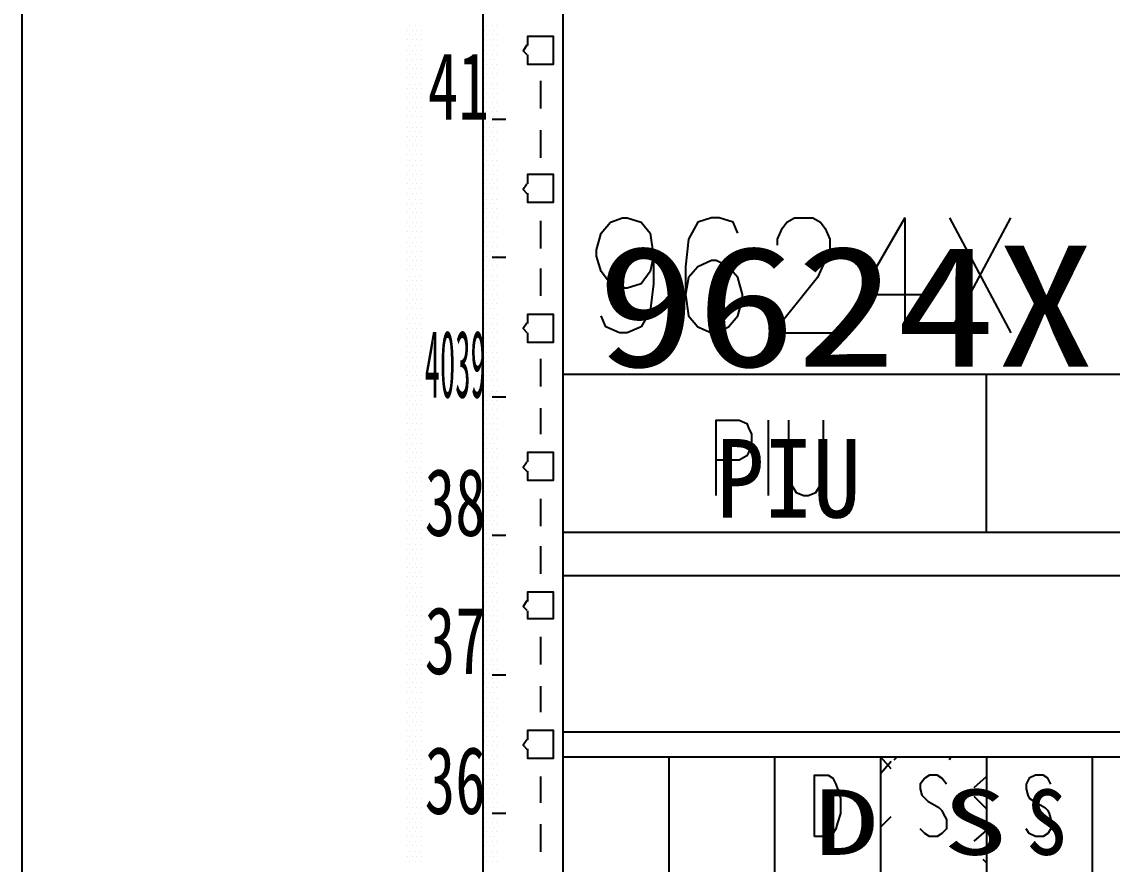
# Model space of a CAD drawing. Header units: metres. Extents: x 17 to 1264, y 17 to 859.
# Drawn here: x 87.8 to 190.1, y 594.7 to 673.7 of the extents above; entities that cross this region are included whole.
import ezdxf

# ---------------------------------------------------------------- set-up
doc = ezdxf.new("R2010")
doc.units = ezdxf.units.M
for name, color, linetype in [('LINES', 7, 'Continuous'), ('POLYLINES', 4, 'Continuous'), ('RECTS', 7, 'Continuous'), ('TEXTS', 3, 'Continuous')]:
    doc.layers.add(name, color=color, linetype=linetype)

msp = doc.modelspace()

# ---------------------------------------------------------------- linework, layer by layer
at = {"layer": 'LINES'}
for p, q in [((87.76, 830.45), (87.76, 45.22)), ((124.12, 673.34), (124.12, 673.34)), ((124.7, 673.34), (124.7, 673.34)), ((125.13, 673.34), (125.13, 673.34)), ((131.32, 673.34), (131.32, 673.34)), ((131.9, 673.34), (131.9, 673.34)), ((132.33, 673.34), (132.33, 673.34)), ((123.98, 672.91), (123.98, 672.91)), ((124.12, 672.48), (124.12, 672.48)), ((124.41, 672.91), (124.41, 672.91)), ((124.7, 672.48), (124.7, 672.48)), ((124.84, 672.91), (124.84, 672.91)), ((125.13, 672.48), (125.13, 672.48)), ((125.27, 672.91), (125.27, 672.91)), ((131.18, 672.91), (131.18, 672.91)), ((131.32, 672.48), (131.32, 672.48)), ((131.61, 672.91), (131.61, 672.91)), ((131.9, 672.48), (131.9, 672.48)), ((132.04, 672.91), (132.04, 672.91)), ((132.33, 672.48), (132.33, 672.48)), ((123.98, 672.05), (123.98, 672.05)), ((124.12, 671.47), (124.12, 671.47)), ((124.41, 672.05), (124.41, 672.05)), ((124.7, 671.47), (124.7, 671.47)), ((124.84, 672.05), (124.84, 672.05)), ((125.13, 671.47), (125.13, 671.47)), ((125.27, 672.05), (125.27, 672.05)), ((131.18, 672.05), (131.18, 672.05)), ((131.32, 671.47), (131.32, 671.47)), ((131.61, 672.05), (131.61, 672.05)), ((131.9, 671.47), (131.9, 671.47)), ((132.04, 672.05), (132.04, 672.05)), ((132.33, 671.47), (132.33, 671.47)), ((123.98, 671.04), (123.98, 671.04)), ((123.98, 670.18), (123.98, 670.18)), ((124.12, 670.61), (124.12, 670.61)), ((124.41, 671.04), (124.41, 671.04)), ((124.41, 670.18), (124.41, 670.18)), ((124.7, 670.61), (124.7, 670.61)), ((124.84, 671.04), (124.84, 671.04)), ((124.84, 670.18), (124.84, 670.18)), ((125.13, 670.61), (125.13, 670.61)), ((125.27, 671.04), (125.27, 671.04)), ((125.27, 670.18), (125.27, 670.18)), ((131.18, 671.04), (131.18, 671.04)), ((131.18, 670.18), (131.18, 670.18)), ((131.32, 670.61), (131.32, 670.61)), ((131.61, 671.04), (131.61, 671.04)), ((131.61, 670.18), (131.61, 670.18)), ((131.9, 670.61), (131.9, 670.61)), ((132.04, 671.04), (132.04, 671.04)), ((132.04, 670.18), (132.04, 670.18)), ((132.33, 670.61), (132.33, 670.61)), ((123.98, 669.31), (123.98, 669.31)), ((124.12, 669.74), (124.12, 669.74)), ((124.41, 669.31), (124.41, 669.31)), ((124.7, 669.74), (124.7, 669.74)), ((124.84, 669.31), (124.84, 669.31)), ((125.13, 669.74), (125.13, 669.74)), ((125.27, 669.31), (125.27, 669.31)), ((131.18, 669.31), (131.18, 669.31)), ((131.32, 669.74), (131.32, 669.74)), ((131.61, 669.31), (131.61, 669.31)), ((131.9, 669.74), (131.9, 669.74)), ((132.04, 669.31), (132.04, 669.31)), ((132.33, 669.74), (132.33, 669.74)), ((123.98, 668.45), (123.98, 668.45)), ((124.12, 668.88), (124.12, 668.88)), ((124.41, 668.45), (124.41, 668.45)), ((124.7, 668.88), (124.7, 668.88)), ((124.84, 668.45), (124.84, 668.45)), ((125.13, 668.88), (125.13, 668.88)), ((125.27, 668.45), (125.27, 668.45)), ((131.18, 668.45), (131.18, 668.45)), ((131.32, 668.88), (131.32, 668.88)), ((131.61, 668.45), (131.61, 668.45)), ((131.9, 668.88), (131.9, 668.88)), ((132.04, 668.45), (132.04, 668.45)), ((132.33, 668.88), (132.33, 668.88)), ((136.43, 668.16), (136.43, 665.57)), ((123.98, 667.44), (123.98, 667.44)), ((124.12, 667.87), (124.12, 667.87)), ((124.41, 667.44), (124.41, 667.44)), ((124.7, 667.87), (124.7, 667.87)), ((124.84, 667.44), (124.84, 667.44)), ((125.13, 667.87), (125.13, 667.87)), ((125.27, 667.44), (125.27, 667.44)), ((131.18, 667.44), (131.18, 667.44)), ((131.32, 667.87), (131.32, 667.87)), ((131.61, 667.44), (131.61, 667.44)), ((131.9, 667.87), (131.9, 667.87)), ((132.04, 667.44), (132.04, 667.44)), ((132.33, 667.87), (132.33, 667.87)), ((123.98, 666.58), (123.98, 666.58)), ((124.12, 667.01), (124.12, 667.01)), ((124.12, 666.14), (124.12, 666.14)), ((124.41, 666.58), (124.41, 666.58)), ((124.7, 667.01), (124.7, 667.01)), ((124.7, 666.14), (124.7, 666.14)), ((124.84, 666.58), (124.84, 666.58)), ((125.13, 667.01), (125.13, 667.01)), ((125.13, 666.14), (125.13, 666.14)), ((125.27, 666.58), (125.27, 666.58)), ((131.18, 666.58), (131.18, 666.58)), ((131.32, 667.01), (131.32, 667.01)), ((131.32, 666.14), (131.32, 666.14)), ((131.61, 666.58), (131.61, 666.58)), ((131.9, 667.01), (131.9, 667.01)), ((131.9, 666.14), (131.9, 666.14)), ((132.04, 666.58), (132.04, 666.58)), ((132.33, 667.01), (132.33, 667.01)), ((132.33, 666.14), (132.33, 666.14)), ((123.98, 665.71), (123.98, 665.71)), ((124.12, 665.28), (124.12, 665.28)), ((124.41, 665.71), (124.41, 665.71)), ((124.7, 665.28), (124.7, 665.28)), ((124.84, 665.71), (124.84, 665.71)), ((125.13, 665.28), (125.13, 665.28)), ((125.27, 665.71), (125.27, 665.71)), ((131.18, 665.71), (131.18, 665.71)), ((131.32, 665.28), (131.32, 665.28)), ((131.61, 665.71), (131.61, 665.71)), ((131.9, 665.28), (131.9, 665.28)), ((132.04, 665.71), (132.04, 665.71)), ((132.33, 665.28), (132.33, 665.28)), ((123.98, 664.85), (123.98, 664.85)), ((124.12, 664.27), (124.12, 664.27)), ((124.41, 664.85), (124.41, 664.85)), ((124.7, 664.27), (124.7, 664.27)), ((124.84, 664.85), (124.84, 664.85)), ((125.13, 664.27), (125.13, 664.27)), ((125.27, 664.85), (125.27, 664.85)), ((131.18, 664.85), (131.18, 664.85)), ((131.32, 664.27), (131.32, 664.27)), ((131.61, 664.85), (131.61, 664.85)), ((133.19, 664.56), (131.9, 664.56)), ((131.9, 664.27), (131.9, 664.27)), ((132.04, 664.85), (132.04, 664.85)), ((132.33, 664.27), (132.33, 664.27)), ((123.98, 663.84), (123.98, 663.84)), ((124.12, 663.41), (124.12, 663.41)), ((124.41, 663.84), (124.41, 663.84)), ((124.7, 663.41), (124.7, 663.41)), ((124.84, 663.84), (124.84, 663.84)), ((125.13, 663.41), (125.13, 663.41)), ((125.27, 663.84), (125.27, 663.84)), ((131.18, 663.84), (131.18, 663.84)), ((131.32, 663.41), (131.32, 663.41)), ((131.61, 663.84), (131.61, 663.84)), ((131.9, 663.41), (131.9, 663.41)), ((132.04, 663.84), (132.04, 663.84)), ((132.33, 663.41), (132.33, 663.41)), ((136.43, 663.55), (136.43, 660.96)), ((123.98, 662.98), (123.98, 662.98)), ((123.98, 662.11), (123.98, 662.11)), ((124.12, 662.54), (124.12, 662.54)), ((124.41, 662.98), (124.41, 662.98)), ((124.41, 662.11), (124.41, 662.11)), ((124.7, 662.54), (124.7, 662.54)), ((124.84, 662.98), (124.84, 662.98)), ((124.84, 662.11), (124.84, 662.11)), ((125.13, 662.54), (125.13, 662.54)), ((125.27, 662.98), (125.27, 662.98)), ((125.27, 662.11), (125.27, 662.11)), ((131.18, 662.98), (131.18, 662.98)), ((131.18, 662.11), (131.18, 662.11)), ((131.32, 662.54), (131.32, 662.54)), ((131.61, 662.98), (131.61, 662.98)), ((131.61, 662.11), (131.61, 662.11)), ((131.9, 662.54), (131.9, 662.54)), ((132.04, 662.98), (132.04, 662.98)), ((132.04, 662.11), (132.04, 662.11)), ((132.33, 662.54), (132.33, 662.54)), ((123.98, 661.25), (123.98, 661.25)), ((124.12, 661.68), (124.12, 661.68)), ((124.41, 661.25), (124.41, 661.25)), ((124.7, 661.68), (124.7, 661.68)), ((124.84, 661.25), (124.84, 661.25)), ((125.13, 661.68), (125.13, 661.68)), ((125.27, 661.25), (125.27, 661.25)), ((131.18, 661.25), (131.18, 661.25)), ((131.32, 661.68), (131.32, 661.68)), ((131.61, 661.25), (131.61, 661.25)), ((131.9, 661.68), (131.9, 661.68)), ((132.04, 661.25), (132.04, 661.25)), ((132.33, 661.68), (132.33, 661.68)), ((123.98, 660.24), (123.98, 660.24)), ((124.12, 660.67), (124.12, 660.67)), ((124.41, 660.24), (124.41, 660.24)), ((124.7, 660.67), (124.7, 660.67)), ((124.84, 660.24), (124.84, 660.24)), ((125.13, 660.67), (125.13, 660.67)), ((125.27, 660.24), (125.27, 660.24)), ((131.18, 660.24), (131.18, 660.24)), ((131.32, 660.67), (131.32, 660.67)), ((131.61, 660.24), (131.61, 660.24)), ((131.9, 660.67), (131.9, 660.67)), ((132.04, 660.24), (132.04, 660.24)), ((132.33, 660.67), (132.33, 660.67)), ((123.98, 659.38), (123.98, 659.38)), ((124.12, 659.81), (124.12, 659.81)), ((124.12, 658.94), (124.12, 658.94)), ((124.41, 659.38), (124.41, 659.38)), ((124.7, 659.81), (124.7, 659.81)), ((124.7, 658.94), (124.7, 658.94)), ((124.84, 659.38), (124.84, 659.38)), ((125.13, 659.81), (125.13, 659.81)), ((125.13, 658.94), (125.13, 658.94)), ((125.27, 659.38), (125.27, 659.38)), ((131.18, 659.38), (131.18, 659.38)), ((131.32, 659.81), (131.32, 659.81)), ((131.32, 658.94), (131.32, 658.94)), ((131.61, 659.38), (131.61, 659.38)), ((131.9, 659.81), (131.9, 659.81)), ((131.9, 658.94), (131.9, 658.94)), ((132.04, 659.38), (132.04, 659.38)), ((132.33, 659.81), (132.33, 659.81)), ((132.33, 658.94), (132.33, 658.94)), ((123.98, 658.51), (123.98, 658.51)), ((124.12, 658.08), (124.12, 658.08)), ((124.41, 658.51), (124.41, 658.51)), ((124.7, 658.08), (124.7, 658.08)), ((124.84, 658.51), (124.84, 658.51)), ((125.13, 658.08), (125.13, 658.08)), ((125.27, 658.51), (125.27, 658.51)), ((131.18, 658.51), (131.18, 658.51)), ((131.32, 658.08), (131.32, 658.08)), ((131.61, 658.51), (131.61, 658.51)), ((131.9, 658.08), (131.9, 658.08)), ((132.04, 658.51), (132.04, 658.51)), ((132.33, 658.08), (132.33, 658.08)), ((123.98, 657.65), (123.98, 657.65)), ((124.12, 657.07), (124.12, 657.07)), ((124.41, 657.65), (124.41, 657.65)), ((124.7, 657.07), (124.7, 657.07)), ((124.84, 657.65), (124.84, 657.65)), ((125.13, 657.07), (125.13, 657.07)), ((125.27, 657.65), (125.27, 657.65)), ((131.18, 657.65), (131.18, 657.65)), ((131.32, 657.07), (131.32, 657.07)), ((131.61, 657.65), (131.61, 657.65)), ((131.9, 657.07), (131.9, 657.07)), ((132.04, 657.65), (132.04, 657.65)), ((132.33, 657.07), (132.33, 657.07)), ((123.98, 656.64), (123.98, 656.64)), ((124.12, 656.21), (124.12, 656.21)), ((124.41, 656.64), (124.41, 656.64)), ((124.7, 656.21), (124.7, 656.21)), ((124.84, 656.64), (124.84, 656.64)), ((125.13, 656.21), (125.13, 656.21)), ((125.27, 656.64), (125.27, 656.64)), ((131.18, 656.64), (131.18, 656.64)), ((131.32, 656.21), (131.32, 656.21)), ((131.61, 656.64), (131.61, 656.64)), ((131.9, 656.21), (131.9, 656.21)), ((132.04, 656.64), (132.04, 656.64)), ((132.33, 656.21), (132.33, 656.21)), ((123.98, 655.78), (123.98, 655.78)), ((123.98, 654.91), (123.98, 654.91)), ((124.12, 655.34), (124.12, 655.34)), ((124.41, 655.78), (124.41, 655.78)), ((124.41, 654.91), (124.41, 654.91)), ((124.7, 655.34), (124.7, 655.34)), ((124.84, 655.78), (124.84, 655.78)), ((124.84, 654.91), (124.84, 654.91)), ((125.13, 655.34), (125.13, 655.34)), ((125.27, 655.78), (125.27, 655.78)), ((125.27, 654.91), (125.27, 654.91)), ((131.18, 655.78), (131.18, 655.78)), ((131.18, 654.91), (131.18, 654.91)), ((131.32, 655.34), (131.32, 655.34)), ((131.61, 655.78), (131.61, 655.78)), ((131.61, 654.91), (131.61, 654.91)), ((131.9, 655.34), (131.9, 655.34)), ((132.04, 655.78), (132.04, 655.78)), ((132.04, 654.91), (132.04, 654.91)), ((132.33, 655.34), (132.33, 655.34)), ((136.43, 655.06), (136.43, 652.46)), ((170.63, 655.34), (170.63, 644.54)), ((174.81, 644.54), (180.57, 655.34)), ((174.81, 655.34), (180.57, 644.54)), ((123.98, 654.05), (123.98, 654.05)), ((124.12, 654.48), (124.12, 654.48)), ((124.41, 654.05), (124.41, 654.05)), ((124.7, 654.48), (124.7, 654.48)), ((124.84, 654.05), (124.84, 654.05)), ((125.13, 654.48), (125.13, 654.48)), ((125.27, 654.05), (125.27, 654.05)), ((131.18, 654.05), (131.18, 654.05)), ((131.32, 654.48), (131.32, 654.48)), ((131.61, 654.05), (131.61, 654.05)), ((131.9, 654.48), (131.9, 654.48)), ((132.04, 654.05), (132.04, 654.05)), ((132.33, 654.48), (132.33, 654.48)), ((123.98, 653.04), (123.98, 653.04)), ((124.12, 653.47), (124.12, 653.47)), ((124.41, 653.04), (124.41, 653.04)), ((124.7, 653.47), (124.7, 653.47)), ((124.84, 653.04), (124.84, 653.04)), ((125.13, 653.47), (125.13, 653.47)), ((125.27, 653.04), (125.27, 653.04)), ((131.18, 653.04), (131.18, 653.04)), ((131.32, 653.47), (131.32, 653.47)), ((131.61, 653.04), (131.61, 653.04)), ((131.9, 653.47), (131.9, 653.47)), ((132.04, 653.04), (132.04, 653.04)), ((132.33, 653.47), (132.33, 653.47)), ((123.98, 652.18), (123.98, 652.18)), ((124.12, 652.61), (124.12, 652.61)), ((124.41, 652.18), (124.41, 652.18)), ((124.7, 652.61), (124.7, 652.61)), ((124.84, 652.18), (124.84, 652.18)), ((125.13, 652.61), (125.13, 652.61)), ((125.27, 652.18), (125.27, 652.18)), ((131.18, 652.18), (131.18, 652.18)), ((131.32, 652.61), (131.32, 652.61)), ((131.61, 652.18), (131.61, 652.18)), ((131.9, 652.61), (131.9, 652.61)), ((132.04, 652.18), (132.04, 652.18)), ((132.33, 652.61), (132.33, 652.61)), ((123.98, 651.31), (123.98, 651.31)), ((124.12, 651.74), (124.12, 651.74)), ((124.12, 650.88), (124.12, 650.88)), ((124.41, 651.31), (124.41, 651.31)), ((124.7, 651.74), (124.7, 651.74)), ((124.7, 650.88), (124.7, 650.88)), ((124.84, 651.31), (124.84, 651.31)), ((125.13, 651.74), (125.13, 651.74)), ((125.13, 650.88), (125.13, 650.88)), ((125.27, 651.31), (125.27, 651.31)), ((131.18, 651.31), (131.18, 651.31)), ((131.32, 651.74), (131.32, 651.74)), ((131.32, 650.88), (131.32, 650.88)), ((131.61, 651.31), (131.61, 651.31)), ((131.9, 651.74), (131.9, 651.74)), ((133.19, 651.6), (131.9, 651.6)), ((131.9, 650.88), (131.9, 650.88)), ((132.04, 651.31), (132.04, 651.31)), ((132.33, 651.74), (132.33, 651.74)), ((132.33, 650.88), (132.33, 650.88)), ((123.98, 650.45), (123.98, 650.45)), ((124.12, 649.87), (124.12, 649.87)), ((124.41, 650.45), (124.41, 650.45)), ((124.7, 649.87), (124.7, 649.87)), ((124.84, 650.45), (124.84, 650.45)), ((125.13, 649.87), (125.13, 649.87)), ((125.27, 650.45), (125.27, 650.45)), ((131.18, 650.45), (131.18, 650.45)), ((131.32, 649.87), (131.32, 649.87)), ((131.61, 650.45), (131.61, 650.45)), ((131.9, 649.87), (131.9, 649.87)), ((132.04, 650.45), (132.04, 650.45)), ((132.33, 649.87), (132.33, 649.87)), ((136.43, 650.59), (136.43, 648)), ((123.98, 649.44), (123.98, 649.44)), ((124.12, 649.01), (124.12, 649.01)), ((124.41, 649.44), (124.41, 649.44)), ((124.7, 649.01), (124.7, 649.01)), ((124.84, 649.44), (124.84, 649.44)), ((125.13, 649.01), (125.13, 649.01)), ((125.27, 649.44), (125.27, 649.44)), ((131.18, 649.44), (131.18, 649.44)), ((131.32, 649.01), (131.32, 649.01)), ((131.61, 649.44), (131.61, 649.44)), ((131.9, 649.01), (131.9, 649.01)), ((132.04, 649.44), (132.04, 649.44)), ((132.33, 649.01), (132.33, 649.01)), ((123.98, 648.58), (123.98, 648.58)), ((123.98, 647.71), (123.98, 647.71)), ((124.12, 648.14), (124.12, 648.14)), ((124.41, 648.58), (124.41, 648.58)), ((124.41, 647.71), (124.41, 647.71)), ((124.7, 648.14), (124.7, 648.14)), ((124.84, 648.58), (124.84, 648.58)), ((124.84, 647.71), (124.84, 647.71)), ((125.13, 648.14), (125.13, 648.14)), ((125.27, 648.58), (125.27, 648.58)), ((125.27, 647.71), (125.27, 647.71)), ((131.18, 648.58), (131.18, 648.58)), ((131.18, 647.71), (131.18, 647.71)), ((131.32, 648.14), (131.32, 648.14)), ((131.61, 648.58), (131.61, 648.58)), ((131.61, 647.71), (131.61, 647.71)), ((131.9, 648.14), (131.9, 648.14)), ((132.04, 648.58), (132.04, 648.58)), ((132.04, 647.71), (132.04, 647.71)), ((132.33, 648.14), (132.33, 648.14)), ((123.98, 646.85), (123.98, 646.85)), ((124.12, 647.28), (124.12, 647.28)), ((124.41, 646.85), (124.41, 646.85)), ((124.7, 647.28), (124.7, 647.28)), ((124.84, 646.85), (124.84, 646.85)), ((125.13, 647.28), (125.13, 647.28)), ((125.27, 646.85), (125.27, 646.85)), ((131.18, 646.85), (131.18, 646.85)), ((131.32, 647.28), (131.32, 647.28)), ((131.61, 646.85), (131.61, 646.85)), ((131.9, 647.28), (131.9, 647.28)), ((132.04, 646.85), (132.04, 646.85)), ((132.33, 647.28), (132.33, 647.28)), ((123.98, 645.84), (123.98, 645.84)), ((124.12, 646.27), (124.12, 646.27)), ((124.41, 645.84), (124.41, 645.84)), ((124.7, 646.27), (124.7, 646.27)), ((124.84, 645.84), (124.84, 645.84)), ((125.13, 646.27), (125.13, 646.27)), ((125.27, 645.84), (125.27, 645.84)), ((131.18, 645.84), (131.18, 645.84)), ((131.32, 646.27), (131.32, 646.27)), ((131.61, 645.84), (131.61, 645.84)), ((131.9, 646.27), (131.9, 646.27)), ((132.04, 645.84), (132.04, 645.84)), ((132.33, 646.27), (132.33, 646.27)), ((123.98, 644.98), (123.98, 644.98)), ((124.12, 645.41), (124.12, 645.41)), ((124.41, 644.98), (124.41, 644.98)), ((124.7, 645.41), (124.7, 645.41)), ((124.84, 644.98), (124.84, 644.98)), ((125.13, 645.41), (125.13, 645.41)), ((125.27, 644.98), (125.27, 644.98)), ((131.18, 644.98), (131.18, 644.98)), ((131.32, 645.41), (131.32, 645.41)), ((131.61, 644.98), (131.61, 644.98)), ((131.9, 645.41), (131.9, 645.41)), ((132.04, 644.98), (132.04, 644.98)), ((132.33, 645.41), (132.33, 645.41)), ((123.98, 644.11), (123.98, 644.11)), ((124.12, 644.54), (124.12, 644.54)), ((124.12, 643.68), (124.12, 643.68)), ((124.41, 644.11), (124.41, 644.11)), ((124.7, 644.54), (124.7, 644.54)), ((124.7, 643.68), (124.7, 643.68)), ((124.84, 644.11), (124.84, 644.11)), ((125.13, 644.54), (125.13, 644.54)), ((125.13, 643.68), (125.13, 643.68)), ((125.27, 644.11), (125.27, 644.11)), ((131.18, 644.11), (131.18, 644.11)), ((131.32, 644.54), (131.32, 644.54)), ((131.32, 643.68), (131.32, 643.68)), ((131.61, 644.11), (131.61, 644.11)), ((131.9, 644.54), (131.9, 644.54)), ((131.9, 643.68), (131.9, 643.68)), ((132.04, 644.11), (132.04, 644.11)), ((132.33, 644.54), (132.33, 644.54)), ((132.33, 643.68), (132.33, 643.68)), ((123.98, 643.25), (123.98, 643.25)), ((124.12, 642.67), (124.12, 642.67)), ((124.41, 643.25), (124.41, 643.25)), ((124.7, 642.67), (124.7, 642.67)), ((124.84, 643.25), (124.84, 643.25)), ((125.13, 642.67), (125.13, 642.67)), ((125.27, 643.25), (125.27, 643.25)), ((131.18, 643.25), (131.18, 643.25)), ((131.32, 642.67), (131.32, 642.67)), ((131.61, 643.25), (131.61, 643.25)), ((131.9, 642.67), (131.9, 642.67)), ((132.04, 643.25), (132.04, 643.25)), ((132.33, 642.67), (132.33, 642.67)), ((123.98, 642.24), (123.98, 642.24)), ((124.12, 641.81), (124.12, 641.81)), ((124.41, 642.24), (124.41, 642.24)), ((124.7, 641.81), (124.7, 641.81)), ((124.84, 642.24), (124.84, 642.24)), ((125.13, 641.81), (125.13, 641.81)), ((125.27, 642.24), (125.27, 642.24)), ((131.18, 642.24), (131.18, 642.24)), ((131.32, 641.81), (131.32, 641.81)), ((131.61, 642.24), (131.61, 642.24)), ((131.9, 641.81), (131.9, 641.81)), ((132.04, 642.24), (132.04, 642.24)), ((132.33, 641.81), (132.33, 641.81)), ((136.43, 642.1), (136.43, 639.5)), ((123.98, 641.38), (123.98, 641.38)), ((123.98, 640.51), (123.98, 640.51)), ((124.12, 640.94), (124.12, 640.94)), ((124.41, 641.38), (124.41, 641.38)), ((124.41, 640.51), (124.41, 640.51)), ((124.7, 640.94), (124.7, 640.94)), ((124.84, 641.38), (124.84, 641.38)), ((124.84, 640.51), (124.84, 640.51)), ((125.13, 640.94), (125.13, 640.94)), ((125.27, 641.38), (125.27, 641.38)), ((125.27, 640.51), (125.27, 640.51)), ((131.18, 641.38), (131.18, 641.38)), ((131.18, 640.51), (131.18, 640.51)), ((131.32, 640.94), (131.32, 640.94)), ((131.61, 641.38), (131.61, 641.38)), ((131.61, 640.51), (131.61, 640.51)), ((131.9, 640.94), (131.9, 640.94)), ((132.04, 641.38), (132.04, 641.38)), ((132.04, 640.51), (132.04, 640.51)), ((132.33, 640.94), (132.33, 640.94)), ((178.27, 625.82), (178.27, 640.66)), ((123.98, 639.65), (123.98, 639.65)), ((124.12, 640.08), (124.12, 640.08)), ((124.41, 639.65), (124.41, 639.65)), ((124.7, 640.08), (124.7, 640.08)), ((124.84, 639.65), (124.84, 639.65)), ((125.13, 640.08), (125.13, 640.08)), ((125.27, 639.65), (125.27, 639.65)), ((131.18, 639.65), (131.18, 639.65)), ((131.32, 640.08), (131.32, 640.08)), ((131.61, 639.65), (131.61, 639.65)), ((131.9, 640.08), (131.9, 640.08)), ((132.04, 639.65), (132.04, 639.65)), ((132.33, 640.08), (132.33, 640.08)), ((123.98, 638.64), (123.98, 638.64)), ((124.12, 639.07), (124.12, 639.07)), ((124.41, 638.64), (124.41, 638.64)), ((124.7, 639.07), (124.7, 639.07)), ((124.84, 638.64), (124.84, 638.64)), ((125.13, 639.07), (125.13, 639.07)), ((125.27, 638.64), (125.27, 638.64)), ((131.18, 638.64), (131.18, 638.64)), ((131.32, 639.07), (131.32, 639.07)), ((131.61, 638.64), (131.61, 638.64)), ((131.9, 639.07), (131.9, 639.07)), ((133.19, 638.5), (131.9, 638.5)), ((132.04, 638.64), (132.04, 638.64)), ((132.33, 639.07), (132.33, 639.07)), ((123.98, 637.78), (123.98, 637.78)), ((124.12, 638.21), (124.12, 638.21)), ((124.41, 637.78), (124.41, 637.78)), ((124.7, 638.21), (124.7, 638.21)), ((124.84, 637.78), (124.84, 637.78)), ((125.13, 638.21), (125.13, 638.21)), ((125.27, 637.78), (125.27, 637.78)), ((131.18, 637.78), (131.18, 637.78)), ((131.32, 638.21), (131.32, 638.21)), ((131.61, 637.78), (131.61, 637.78)), ((131.9, 638.21), (131.9, 638.21)), ((132.04, 637.78), (132.04, 637.78)), ((132.33, 638.21), (132.33, 638.21)), ((136.43, 637.49), (136.43, 635.04)), ((123.98, 636.91), (123.98, 636.91)), ((124.12, 637.34), (124.12, 637.34)), ((124.12, 636.48), (124.12, 636.48)), ((124.41, 636.91), (124.41, 636.91)), ((124.7, 637.34), (124.7, 637.34)), ((124.7, 636.48), (124.7, 636.48)), ((124.84, 636.91), (124.84, 636.91)), ((125.13, 637.34), (125.13, 637.34)), ((125.13, 636.48), (125.13, 636.48)), ((125.27, 636.91), (125.27, 636.91)), ((131.18, 636.91), (131.18, 636.91)), ((131.32, 637.34), (131.32, 637.34)), ((131.32, 636.48), (131.32, 636.48)), ((131.61, 636.91), (131.61, 636.91)), ((131.9, 637.34), (131.9, 637.34)), ((131.9, 636.48), (131.9, 636.48)), ((132.04, 636.91), (132.04, 636.91)), ((132.33, 637.34), (132.33, 637.34)), ((132.33, 636.48), (132.33, 636.48)), ((123.98, 636.05), (123.98, 636.05)), ((124.12, 635.47), (124.12, 635.47)), ((124.41, 636.05), (124.41, 636.05)), ((124.7, 635.47), (124.7, 635.47)), ((124.84, 636.05), (124.84, 636.05)), ((125.13, 635.47), (125.13, 635.47)), ((125.27, 636.05), (125.27, 636.05)), ((131.18, 636.05), (131.18, 636.05)), ((131.32, 635.47), (131.32, 635.47)), ((131.61, 636.05), (131.61, 636.05)), ((131.9, 635.47), (131.9, 635.47)), ((132.04, 636.05), (132.04, 636.05)), ((132.33, 635.47), (132.33, 635.47)), ((157.82, 629.28), (157.82, 636.34)), ((123.98, 635.04), (123.98, 635.04)), ((124.12, 634.61), (124.12, 634.61)), ((124.41, 635.04), (124.41, 635.04)), ((124.7, 634.61), (124.7, 634.61)), ((124.84, 635.04), (124.84, 635.04)), ((125.13, 634.61), (125.13, 634.61)), ((125.27, 635.04), (125.27, 635.04)), ((131.18, 635.04), (131.18, 635.04)), ((131.32, 634.61), (131.32, 634.61)), ((131.61, 635.04), (131.61, 635.04)), ((131.9, 634.61), (131.9, 634.61)), ((132.04, 635.04), (132.04, 635.04)), ((132.33, 634.61), (132.33, 634.61)), ((123.98, 634.18), (123.98, 634.18)), ((124.12, 633.74), (124.12, 633.74)), ((124.41, 634.18), (124.41, 634.18)), ((124.7, 633.74), (124.7, 633.74)), ((124.84, 634.18), (124.84, 634.18)), ((125.13, 633.74), (125.13, 633.74)), ((125.27, 634.18), (125.27, 634.18)), ((131.18, 634.18), (131.18, 634.18)), ((131.32, 633.74), (131.32, 633.74)), ((131.61, 634.18), (131.61, 634.18)), ((131.9, 633.74), (131.9, 633.74)), ((132.04, 634.18), (132.04, 634.18)), ((132.33, 633.74), (132.33, 633.74)), ((123.98, 633.31), (123.98, 633.31)), ((123.98, 632.45), (123.98, 632.45)), ((124.12, 632.88), (124.12, 632.88)), ((124.41, 633.31), (124.41, 633.31)), ((124.41, 632.45), (124.41, 632.45)), ((124.7, 632.88), (124.7, 632.88)), ((124.84, 633.31), (124.84, 633.31)), ((124.84, 632.45), (124.84, 632.45)), ((125.13, 632.88), (125.13, 632.88)), ((125.27, 633.31), (125.27, 633.31)), ((125.27, 632.45), (125.27, 632.45)), ((131.18, 633.31), (131.18, 633.31)), ((131.18, 632.45), (131.18, 632.45)), ((131.32, 632.88), (131.32, 632.88)), ((131.61, 633.31), (131.61, 633.31)), ((131.61, 632.45), (131.61, 632.45)), ((131.9, 632.88), (131.9, 632.88)), ((132.04, 633.31), (132.04, 633.31)), ((132.04, 632.45), (132.04, 632.45)), ((132.33, 632.88), (132.33, 632.88)), ((123.98, 631.44), (123.98, 631.44)), ((124.12, 631.87), (124.12, 631.87)), ((124.41, 631.44), (124.41, 631.44)), ((124.7, 631.87), (124.7, 631.87)), ((124.84, 631.44), (124.84, 631.44)), ((125.13, 631.87), (125.13, 631.87)), ((125.27, 631.44), (125.27, 631.44)), ((131.18, 631.44), (131.18, 631.44)), ((131.32, 631.87), (131.32, 631.87)), ((131.61, 631.44), (131.61, 631.44)), ((131.9, 631.87), (131.9, 631.87)), ((132.04, 631.44), (132.04, 631.44)), ((132.33, 631.87), (132.33, 631.87)), ((123.98, 630.58), (123.98, 630.58)), ((124.12, 631.01), (124.12, 631.01)), ((124.41, 630.58), (124.41, 630.58)), ((124.7, 631.01), (124.7, 631.01)), ((124.84, 630.58), (124.84, 630.58)), ((125.13, 631.01), (125.13, 631.01)), ((125.27, 630.58), (125.27, 630.58)), ((131.18, 630.58), (131.18, 630.58)), ((131.32, 631.01), (131.32, 631.01)), ((131.61, 630.58), (131.61, 630.58)), ((131.9, 631.01), (131.9, 631.01)), ((132.04, 630.58), (132.04, 630.58)), ((132.33, 631.01), (132.33, 631.01)), ((123.98, 629.71), (123.98, 629.71)), ((124.12, 630.14), (124.12, 630.14)), ((124.12, 629.28), (124.12, 629.28)), ((124.41, 629.71), (124.41, 629.71)), ((124.7, 630.14), (124.7, 630.14)), ((124.7, 629.28), (124.7, 629.28)), ((124.84, 629.71), (124.84, 629.71)), ((125.13, 630.14), (125.13, 630.14)), ((125.13, 629.28), (125.13, 629.28)), ((125.27, 629.71), (125.27, 629.71)), ((131.18, 629.71), (131.18, 629.71)), ((131.32, 630.14), (131.32, 630.14)), ((131.32, 629.28), (131.32, 629.28)), ((131.61, 629.71), (131.61, 629.71)), ((131.9, 630.14), (131.9, 630.14)), ((131.9, 629.28), (131.9, 629.28)), ((132.04, 629.71), (132.04, 629.71)), ((132.33, 630.14), (132.33, 630.14)), ((132.33, 629.28), (132.33, 629.28)), ((123.98, 628.85), (123.98, 628.85)), ((124.12, 628.27), (124.12, 628.27)), ((124.41, 628.85), (124.41, 628.85)), ((124.7, 628.27), (124.7, 628.27)), ((124.84, 628.85), (124.84, 628.85)), ((125.13, 628.27), (125.13, 628.27)), ((125.27, 628.85), (125.27, 628.85)), ((131.18, 628.85), (131.18, 628.85)), ((131.32, 628.27), (131.32, 628.27)), ((131.61, 628.85), (131.61, 628.85)), ((131.9, 628.27), (131.9, 628.27)), ((132.04, 628.85), (132.04, 628.85)), ((132.33, 628.27), (132.33, 628.27)), ((136.43, 628.99), (136.43, 626.4)), ((123.98, 627.84), (123.98, 627.84)), ((124.12, 627.41), (124.12, 627.41)), ((124.41, 627.84), (124.41, 627.84)), ((124.7, 627.41), (124.7, 627.41)), ((124.84, 627.84), (124.84, 627.84)), ((125.13, 627.41), (125.13, 627.41)), ((125.27, 627.84), (125.27, 627.84)), ((131.18, 627.84), (131.18, 627.84)), ((131.32, 627.41), (131.32, 627.41)), ((131.61, 627.84), (131.61, 627.84)), ((131.9, 627.41), (131.9, 627.41)), ((132.04, 627.84), (132.04, 627.84)), ((132.33, 627.41), (132.33, 627.41)), ((123.98, 626.98), (123.98, 626.98)), ((124.12, 626.54), (124.12, 626.54)), ((124.41, 626.98), (124.41, 626.98)), ((124.7, 626.54), (124.7, 626.54)), ((124.84, 626.98), (124.84, 626.98)), ((125.13, 626.54), (125.13, 626.54)), ((125.27, 626.98), (125.27, 626.98)), ((131.18, 626.98), (131.18, 626.98)), ((131.32, 626.54), (131.32, 626.54)), ((131.61, 626.98), (131.61, 626.98)), ((131.9, 626.54), (131.9, 626.54)), ((132.04, 626.98), (132.04, 626.98)), ((132.33, 626.54), (132.33, 626.54)), ((123.98, 626.11), (123.98, 626.11)), ((123.98, 625.25), (123.98, 625.25)), ((124.12, 625.68), (124.12, 625.68)), ((124.41, 626.11), (124.41, 626.11)), ((124.41, 625.25), (124.41, 625.25)), ((124.7, 625.68), (124.7, 625.68)), ((124.84, 626.11), (124.84, 626.11)), ((124.84, 625.25), (124.84, 625.25)), ((125.13, 625.68), (125.13, 625.68)), ((125.27, 626.11), (125.27, 626.11)), ((125.27, 625.25), (125.27, 625.25)), ((131.18, 626.11), (131.18, 626.11)), ((131.18, 625.25), (131.18, 625.25)), ((131.32, 625.68), (131.32, 625.68)), ((131.61, 626.11), (131.61, 626.11)), ((131.61, 625.25), (131.61, 625.25)), ((131.9, 625.68), (131.9, 625.68)), ((133.19, 625.54), (131.9, 625.54)), ((132.04, 626.11), (132.04, 626.11)), ((132.04, 625.25), (132.04, 625.25)), ((132.33, 625.68), (132.33, 625.68)), ((123.98, 624.24), (123.98, 624.24)), ((124.12, 624.67), (124.12, 624.67)), ((124.41, 624.24), (124.41, 624.24)), ((124.7, 624.67), (124.7, 624.67)), ((124.84, 624.24), (124.84, 624.24)), ((125.13, 624.67), (125.13, 624.67)), ((125.27, 624.24), (125.27, 624.24)), ((131.18, 624.24), (131.18, 624.24)), ((131.32, 624.67), (131.32, 624.67)), ((131.61, 624.24), (131.61, 624.24)), ((131.9, 624.67), (131.9, 624.67)), ((132.04, 624.24), (132.04, 624.24)), ((132.33, 624.67), (132.33, 624.67)), ((136.43, 624.53), (136.43, 621.94)), ((123.98, 623.38), (123.98, 623.38)), ((124.12, 623.81), (124.12, 623.81)), ((124.41, 623.38), (124.41, 623.38)), ((124.7, 623.81), (124.7, 623.81)), ((124.84, 623.38), (124.84, 623.38)), ((125.13, 623.81), (125.13, 623.81)), ((125.27, 623.38), (125.27, 623.38)), ((131.18, 623.38), (131.18, 623.38)), ((131.32, 623.81), (131.32, 623.81)), ((131.61, 623.38), (131.61, 623.38)), ((131.9, 623.81), (131.9, 623.81)), ((132.04, 623.38), (132.04, 623.38)), ((132.33, 623.81), (132.33, 623.81)), ((123.98, 622.51), (123.98, 622.51)), ((124.12, 622.94), (124.12, 622.94)), ((124.12, 622.08), (124.12, 622.08)), ((124.41, 622.51), (124.41, 622.51)), ((124.7, 622.94), (124.7, 622.94)), ((124.7, 622.08), (124.7, 622.08)), ((124.84, 622.51), (124.84, 622.51)), ((125.13, 622.94), (125.13, 622.94)), ((125.13, 622.08), (125.13, 622.08)), ((125.27, 622.51), (125.27, 622.51)), ((131.18, 622.51), (131.18, 622.51)), ((131.32, 622.94), (131.32, 622.94)), ((131.32, 622.08), (131.32, 622.08)), ((131.61, 622.51), (131.61, 622.51)), ((131.9, 622.94), (131.9, 622.94)), ((131.9, 622.08), (131.9, 622.08)), ((132.04, 622.51), (132.04, 622.51)), ((132.33, 622.94), (132.33, 622.94)), ((132.33, 622.08), (132.33, 622.08)), ((123.98, 621.65), (123.98, 621.65)), ((124.12, 621.07), (124.12, 621.07)), ((124.41, 621.65), (124.41, 621.65)), ((124.7, 621.07), (124.7, 621.07)), ((124.84, 621.65), (124.84, 621.65)), ((125.13, 621.07), (125.13, 621.07)), ((125.27, 621.65), (125.27, 621.65)), ((131.18, 621.65), (131.18, 621.65)), ((131.32, 621.07), (131.32, 621.07)), ((131.61, 621.65), (131.61, 621.65)), ((131.9, 621.07), (131.9, 621.07)), ((132.04, 621.65), (132.04, 621.65)), ((132.33, 621.07), (132.33, 621.07)), ((123.98, 620.64), (123.98, 620.64)), ((124.12, 620.21), (124.12, 620.21)), ((124.41, 620.64), (124.41, 620.64)), ((124.7, 620.21), (124.7, 620.21)), ((124.84, 620.64), (124.84, 620.64)), ((125.13, 620.21), (125.13, 620.21)), ((125.27, 620.64), (125.27, 620.64)), ((131.18, 620.64), (131.18, 620.64)), ((131.32, 620.21), (131.32, 620.21)), ((131.61, 620.64), (131.61, 620.64)), ((131.9, 620.21), (131.9, 620.21)), ((132.04, 620.64), (132.04, 620.64)), ((132.33, 620.21), (132.33, 620.21)), ((123.98, 619.78), (123.98, 619.78)), ((124.12, 619.34), (124.12, 619.34)), ((124.41, 619.78), (124.41, 619.78)), ((124.7, 619.34), (124.7, 619.34)), ((124.84, 619.78), (124.84, 619.78)), ((125.13, 619.34), (125.13, 619.34)), ((125.27, 619.78), (125.27, 619.78)), ((131.18, 619.78), (131.18, 619.78)), ((131.32, 619.34), (131.32, 619.34)), ((131.61, 619.78), (131.61, 619.78)), ((131.9, 619.34), (131.9, 619.34)), ((132.04, 619.78), (132.04, 619.78)), ((132.33, 619.34), (132.33, 619.34)), ((123.98, 618.91), (123.98, 618.91)), ((123.98, 618.05), (123.98, 618.05)), ((124.12, 618.48), (124.12, 618.48)), ((124.41, 618.91), (124.41, 618.91)), ((124.41, 618.05), (124.41, 618.05)), ((124.7, 618.48), (124.7, 618.48)), ((124.84, 618.91), (124.84, 618.91)), ((124.84, 618.05), (124.84, 618.05)), ((125.13, 618.48), (125.13, 618.48)), ((125.27, 618.91), (125.27, 618.91)), ((125.27, 618.05), (125.27, 618.05)), ((131.18, 618.91), (131.18, 618.91)), ((131.18, 618.05), (131.18, 618.05)), ((131.32, 618.48), (131.32, 618.48)), ((131.61, 618.91), (131.61, 618.91)), ((131.61, 618.05), (131.61, 618.05)), ((131.9, 618.48), (131.9, 618.48)), ((132.04, 618.91), (132.04, 618.91)), ((132.04, 618.05), (132.04, 618.05)), ((132.33, 618.48), (132.33, 618.48)), ((123.98, 617.04), (123.98, 617.04)), ((124.12, 617.47), (124.12, 617.47)), ((124.41, 617.04), (124.41, 617.04)), ((124.7, 617.47), (124.7, 617.47)), ((124.84, 617.04), (124.84, 617.04)), ((125.13, 617.47), (125.13, 617.47)), ((125.27, 617.04), (125.27, 617.04)), ((131.18, 617.04), (131.18, 617.04)), ((131.32, 617.47), (131.32, 617.47)), ((131.61, 617.04), (131.61, 617.04)), ((131.9, 617.47), (131.9, 617.47)), ((132.04, 617.04), (132.04, 617.04)), ((132.33, 617.47), (132.33, 617.47)), ((123.98, 616.18), (123.98, 616.18)), ((124.12, 616.61), (124.12, 616.61)), ((124.41, 616.18), (124.41, 616.18)), ((124.7, 616.61), (124.7, 616.61)), ((124.84, 616.18), (124.84, 616.18)), ((125.13, 616.61), (125.13, 616.61)), ((125.27, 616.18), (125.27, 616.18)), ((131.18, 616.18), (131.18, 616.18)), ((131.32, 616.61), (131.32, 616.61)), ((131.61, 616.18), (131.61, 616.18)), ((131.9, 616.61), (131.9, 616.61)), ((132.04, 616.18), (132.04, 616.18)), ((132.33, 616.61), (132.33, 616.61)), ((136.43, 616.03), (136.43, 613.44)), ((123.98, 615.31), (123.98, 615.31)), ((124.12, 615.74), (124.12, 615.74)), ((124.41, 615.31), (124.41, 615.31)), ((124.7, 615.74), (124.7, 615.74)), ((124.84, 615.31), (124.84, 615.31)), ((125.13, 615.74), (125.13, 615.74)), ((125.27, 615.31), (125.27, 615.31)), ((131.18, 615.31), (131.18, 615.31)), ((131.32, 615.74), (131.32, 615.74)), ((131.61, 615.31), (131.61, 615.31)), ((131.9, 615.74), (131.9, 615.74)), ((132.04, 615.31), (132.04, 615.31)), ((132.33, 615.74), (132.33, 615.74)), ((123.98, 614.45), (123.98, 614.45)), ((124.12, 614.88), (124.12, 614.88)), ((124.41, 614.45), (124.41, 614.45)), ((124.7, 614.88), (124.7, 614.88)), ((124.84, 614.45), (124.84, 614.45)), ((125.13, 614.88), (125.13, 614.88)), ((125.27, 614.45), (125.27, 614.45)), ((131.18, 614.45), (131.18, 614.45)), ((131.32, 614.88), (131.32, 614.88)), ((131.61, 614.45), (131.61, 614.45)), ((131.9, 614.88), (131.9, 614.88)), ((132.04, 614.45), (132.04, 614.45)), ((132.33, 614.88), (132.33, 614.88)), ((123.98, 613.44), (123.98, 613.44)), ((124.12, 613.87), (124.12, 613.87)), ((124.12, 613.01), (124.12, 613.01)), ((124.41, 613.44), (124.41, 613.44)), ((124.7, 613.87), (124.7, 613.87)), ((124.7, 613.01), (124.7, 613.01)), ((124.84, 613.44), (124.84, 613.44)), ((125.13, 613.87), (125.13, 613.87)), ((125.13, 613.01), (125.13, 613.01)), ((125.27, 613.44), (125.27, 613.44)), ((131.18, 613.44), (131.18, 613.44)), ((131.32, 613.87), (131.32, 613.87)), ((131.32, 613.01), (131.32, 613.01)), ((131.61, 613.44), (131.61, 613.44)), ((131.9, 613.87), (131.9, 613.87)), ((131.9, 613.01), (131.9, 613.01)), ((132.04, 613.44), (132.04, 613.44)), ((132.33, 613.87), (132.33, 613.87)), ((132.33, 613.01), (132.33, 613.01)), ((123.98, 612.58), (123.98, 612.58)), ((124.12, 612.14), (124.12, 612.14)), ((124.41, 612.58), (124.41, 612.58)), ((124.7, 612.14), (124.7, 612.14)), ((124.84, 612.58), (124.84, 612.58)), ((125.13, 612.14), (125.13, 612.14)), ((125.27, 612.58), (125.27, 612.58)), ((131.18, 612.58), (131.18, 612.58)), ((131.32, 612.14), (131.32, 612.14)), ((131.61, 612.58), (131.61, 612.58)), ((133.19, 612.43), (131.9, 612.43)), ((131.9, 612.14), (131.9, 612.14)), ((132.04, 612.58), (132.04, 612.58)), ((132.33, 612.14), (132.33, 612.14)), ((123.98, 611.71), (123.98, 611.71)), ((123.98, 610.85), (123.98, 610.85)), ((124.12, 611.28), (124.12, 611.28)), ((124.41, 611.71), (124.41, 611.71)), ((124.41, 610.85), (124.41, 610.85)), ((124.7, 611.28), (124.7, 611.28)), ((124.84, 611.71), (124.84, 611.71)), ((124.84, 610.85), (124.84, 610.85)), ((125.13, 611.28), (125.13, 611.28)), ((125.27, 611.71), (125.27, 611.71)), ((125.27, 610.85), (125.27, 610.85)), ((131.18, 611.71), (131.18, 611.71)), ((131.18, 610.85), (131.18, 610.85)), ((131.32, 611.28), (131.32, 611.28)), ((131.61, 611.71), (131.61, 611.71)), ((131.61, 610.85), (131.61, 610.85)), ((131.9, 611.28), (131.9, 611.28)), ((132.04, 611.71), (132.04, 611.71)), ((132.04, 610.85), (132.04, 610.85)), ((132.33, 611.28), (132.33, 611.28)), ((136.43, 611.42), (136.43, 608.98)), ((123.98, 609.84), (123.98, 609.84)), ((124.12, 610.27), (124.12, 610.27)), ((124.41, 609.84), (124.41, 609.84)), ((124.7, 610.27), (124.7, 610.27)), ((124.84, 609.84), (124.84, 609.84)), ((125.13, 610.27), (125.13, 610.27)), ((125.27, 609.84), (125.27, 609.84)), ((131.18, 609.84), (131.18, 609.84)), ((131.32, 610.27), (131.32, 610.27)), ((131.61, 609.84), (131.61, 609.84)), ((131.9, 610.27), (131.9, 610.27)), ((132.04, 609.84), (132.04, 609.84)), ((132.33, 610.27), (132.33, 610.27)), ((123.98, 608.98), (123.98, 608.98)), ((124.12, 609.41), (124.12, 609.41)), ((124.41, 608.98), (124.41, 608.98)), ((124.7, 609.41), (124.7, 609.41)), ((124.84, 608.98), (124.84, 608.98)), ((125.13, 609.41), (125.13, 609.41)), ((125.27, 608.98), (125.27, 608.98)), ((131.18, 608.98), (131.18, 608.98)), ((131.32, 609.41), (131.32, 609.41)), ((131.61, 608.98), (131.61, 608.98)), ((131.9, 609.41), (131.9, 609.41)), ((132.04, 608.98), (132.04, 608.98)), ((132.33, 609.41), (132.33, 609.41)), ((123.98, 608.11), (123.98, 608.11)), ((124.12, 608.54), (124.12, 608.54)), ((124.41, 608.11), (124.41, 608.11)), ((124.7, 608.54), (124.7, 608.54)), ((124.84, 608.11), (124.84, 608.11)), ((125.13, 608.54), (125.13, 608.54)), ((125.27, 608.11), (125.27, 608.11)), ((131.18, 608.11), (131.18, 608.11)), ((131.32, 608.54), (131.32, 608.54)), ((131.61, 608.11), (131.61, 608.11)), ((131.9, 608.54), (131.9, 608.54)), ((132.04, 608.11), (132.04, 608.11)), ((132.33, 608.54), (132.33, 608.54)), ((123.98, 607.25), (123.98, 607.25)), ((124.12, 607.68), (124.12, 607.68)), ((124.41, 607.25), (124.41, 607.25)), ((124.7, 607.68), (124.7, 607.68)), ((124.84, 607.25), (124.84, 607.25)), ((125.13, 607.68), (125.13, 607.68)), ((125.27, 607.25), (125.27, 607.25)), ((131.18, 607.25), (131.18, 607.25)), ((131.32, 607.68), (131.32, 607.68)), ((131.61, 607.25), (131.61, 607.25)), ((131.9, 607.68), (131.9, 607.68)), ((132.04, 607.25), (132.04, 607.25)), ((132.33, 607.68), (132.33, 607.68)), ((123.98, 606.24), (123.98, 606.24)), ((124.12, 606.67), (124.12, 606.67)), ((124.12, 605.81), (124.12, 605.81)), ((124.41, 606.24), (124.41, 606.24)), ((124.7, 606.67), (124.7, 606.67)), ((124.7, 605.81), (124.7, 605.81)), ((124.84, 606.24), (124.84, 606.24)), ((125.13, 606.67), (125.13, 606.67)), ((125.13, 605.81), (125.13, 605.81)), ((125.27, 606.24), (125.27, 606.24)), ((131.18, 606.24), (131.18, 606.24)), ((131.32, 606.67), (131.32, 606.67)), ((131.32, 605.81), (131.32, 605.81)), ((131.61, 606.24), (131.61, 606.24)), ((131.9, 606.67), (131.9, 606.67)), ((131.9, 605.81), (131.9, 605.81)), ((132.04, 606.24), (132.04, 606.24)), ((132.33, 606.67), (132.33, 606.67)), ((132.33, 605.81), (132.33, 605.81)), ((123.98, 605.38), (123.98, 605.38)), ((124.12, 604.94), (124.12, 604.94)), ((124.41, 605.38), (124.41, 605.38)), ((124.7, 604.94), (124.7, 604.94)), ((124.84, 605.38), (124.84, 605.38)), ((125.13, 604.94), (125.13, 604.94)), ((125.27, 605.38), (125.27, 605.38)), ((131.18, 605.38), (131.18, 605.38)), ((131.32, 604.94), (131.32, 604.94)), ((131.61, 605.38), (131.61, 605.38)), ((131.9, 604.94), (131.9, 604.94)), ((132.04, 605.38), (132.04, 605.38)), ((132.33, 604.94), (132.33, 604.94)), ((169.34, 603.65), (168.33, 604.8)), ((169.63, 604.51), (169.91, 604.8)), ((174.81, 604.51), (174.95, 604.8)), ((123.98, 604.51), (123.98, 604.51)), ((124.12, 604.08), (124.12, 604.08)), ((124.41, 604.51), (124.41, 604.51)), ((124.7, 604.08), (124.7, 604.08)), ((124.84, 604.51), (124.84, 604.51)), ((125.13, 604.08), (125.13, 604.08)), ((125.27, 604.51), (125.27, 604.51)), ((131.18, 604.51), (131.18, 604.51)), ((131.32, 604.08), (131.32, 604.08)), ((131.61, 604.51), (131.61, 604.51)), ((131.9, 604.08), (131.9, 604.08)), ((132.04, 604.51), (132.04, 604.51)), ((132.33, 604.08), (132.33, 604.08)), ((168.33, 603.22), (169.34, 604.37)), ((123.98, 603.65), (123.98, 603.65)), ((123.98, 602.64), (123.98, 602.64)), ((124.12, 603.07), (124.12, 603.07)), ((124.41, 603.65), (124.41, 603.65)), ((124.41, 602.64), (124.41, 602.64)), ((124.7, 603.07), (124.7, 603.07)), ((124.84, 603.65), (124.84, 603.65)), ((124.84, 602.64), (124.84, 602.64)), ((125.13, 603.07), (125.13, 603.07)), ((125.27, 603.65), (125.27, 603.65)), ((125.27, 602.64), (125.27, 602.64)), ((131.18, 603.65), (131.18, 603.65)), ((131.18, 602.64), (131.18, 602.64)), ((131.32, 603.07), (131.32, 603.07)), ((131.61, 603.65), (131.61, 603.65)), ((131.61, 602.64), (131.61, 602.64)), ((131.9, 603.07), (131.9, 603.07)), ((132.04, 603.65), (132.04, 603.65)), ((132.04, 602.64), (132.04, 602.64)), ((132.33, 603.07), (132.33, 603.07)), ((136.43, 602.93), (136.43, 600.48)), ((177.11, 601.92), (178.27, 602.93)), ((123.98, 601.78), (123.98, 601.78)), ((124.12, 602.21), (124.12, 602.21)), ((124.41, 601.78), (124.41, 601.78)), ((124.7, 602.21), (124.7, 602.21)), ((124.84, 601.78), (124.84, 601.78)), ((125.13, 602.21), (125.13, 602.21)), ((125.27, 601.78), (125.27, 601.78)), ((131.18, 601.78), (131.18, 601.78)), ((131.32, 602.21), (131.32, 602.21)), ((131.61, 601.78), (131.61, 601.78)), ((131.9, 602.21), (131.9, 602.21)), ((132.04, 601.78), (132.04, 601.78)), ((132.33, 602.21), (132.33, 602.21)), ((123.98, 600.91), (123.98, 600.91)), ((124.12, 601.34), (124.12, 601.34)), ((124.41, 600.91), (124.41, 600.91)), ((124.7, 601.34), (124.7, 601.34)), ((124.84, 600.91), (124.84, 600.91)), ((125.13, 601.34), (125.13, 601.34)), ((125.27, 600.91), (125.27, 600.91)), ((131.18, 600.91), (131.18, 600.91)), ((131.32, 601.34), (131.32, 601.34)), ((131.61, 600.91), (131.61, 600.91)), ((131.9, 601.34), (131.9, 601.34)), ((132.04, 600.91), (132.04, 600.91)), ((132.33, 601.34), (132.33, 601.34)), ((178.27, 599.9), (177.11, 601.06)), ((123.98, 600.05), (123.98, 600.05)), ((124.12, 600.48), (124.12, 600.48)), ((124.41, 600.05), (124.41, 600.05)), ((124.7, 600.48), (124.7, 600.48)), ((124.84, 600.05), (124.84, 600.05)), ((125.13, 600.48), (125.13, 600.48)), ((125.27, 600.05), (125.27, 600.05)), ((131.18, 600.05), (131.18, 600.05)), ((131.32, 600.48), (131.32, 600.48)), ((131.61, 600.05), (131.61, 600.05)), ((131.9, 600.48), (131.9, 600.48)), ((132.04, 600.05), (132.04, 600.05)), ((132.33, 600.48), (132.33, 600.48)), ((123.98, 599.04), (123.98, 599.04)), ((124.12, 599.47), (124.12, 599.47)), ((124.12, 598.61), (124.12, 598.61)), ((124.41, 599.04), (124.41, 599.04)), ((124.7, 599.47), (124.7, 599.47)), ((124.7, 598.61), (124.7, 598.61)), ((124.84, 599.04), (124.84, 599.04)), ((125.13, 599.47), (125.13, 599.47)), ((125.13, 598.61), (125.13, 598.61)), ((125.27, 599.04), (125.27, 599.04)), ((131.18, 599.04), (131.18, 599.04)), ((131.32, 599.47), (131.32, 599.47)), ((131.32, 598.61), (131.32, 598.61)), ((131.61, 599.04), (131.61, 599.04)), ((131.9, 599.47), (131.9, 599.47)), ((133.19, 599.47), (131.9, 599.47)), ((131.9, 598.61), (131.9, 598.61)), ((132.04, 599.04), (132.04, 599.04)), ((132.33, 599.47), (132.33, 599.47)), ((132.33, 598.61), (132.33, 598.61)), ((168.33, 598.18), (169.34, 599.18)), ((123.98, 598.18), (123.98, 598.18)), ((124.12, 597.74), (124.12, 597.74)), ((124.41, 598.18), (124.41, 598.18)), ((124.7, 597.74), (124.7, 597.74)), ((124.84, 598.18), (124.84, 598.18)), ((125.13, 597.74), (125.13, 597.74)), ((125.27, 598.18), (125.27, 598.18)), ((131.18, 598.18), (131.18, 598.18)), ((131.32, 597.74), (131.32, 597.74)), ((131.61, 598.18), (131.61, 598.18)), ((131.9, 597.74), (131.9, 597.74)), ((132.04, 598.18), (132.04, 598.18)), ((132.33, 597.74), (132.33, 597.74)), ((136.43, 598.46), (136.43, 595.87)), ((177.11, 596.88), (178.27, 597.89)), ((123.98, 597.31), (123.98, 597.31)), ((124.12, 596.88), (124.12, 596.88)), ((124.41, 597.31), (124.41, 597.31)), ((124.7, 596.88), (124.7, 596.88)), ((124.84, 597.31), (124.84, 597.31)), ((125.13, 596.88), (125.13, 596.88)), ((125.27, 597.31), (125.27, 597.31)), ((131.18, 597.31), (131.18, 597.31)), ((131.32, 596.88), (131.32, 596.88)), ((131.61, 597.31), (131.61, 597.31)), ((131.9, 596.88), (131.9, 596.88)), ((132.04, 597.31), (132.04, 597.31)), ((132.33, 596.88), (132.33, 596.88)), ((123.98, 596.45), (123.98, 596.45)), ((124.12, 595.87), (124.12, 595.87)), ((124.41, 596.45), (124.41, 596.45)), ((124.7, 595.87), (124.7, 595.87)), ((124.84, 596.45), (124.84, 596.45)), ((125.13, 595.87), (125.13, 595.87)), ((125.27, 596.45), (125.27, 596.45)), ((131.18, 596.45), (131.18, 596.45)), ((131.32, 595.87), (131.32, 595.87)), ((131.61, 596.45), (131.61, 596.45)), ((131.9, 595.87), (131.9, 595.87)), ((132.04, 596.45), (132.04, 596.45)), ((132.33, 595.87), (132.33, 595.87)), ((123.98, 595.44), (123.98, 595.44)), ((124.12, 595.01), (124.12, 595.01)), ((124.41, 595.44), (124.41, 595.44)), ((124.7, 595.01), (124.7, 595.01)), ((124.84, 595.44), (124.84, 595.44)), ((125.13, 595.01), (125.13, 595.01)), ((125.27, 595.44), (125.27, 595.44)), ((131.18, 595.44), (131.18, 595.44)), ((131.32, 595.01), (131.32, 595.01)), ((131.61, 595.44), (131.61, 595.44)), ((131.9, 595.01), (131.9, 595.01)), ((132.04, 595.44), (132.04, 595.44)), ((132.33, 595.01), (132.33, 595.01)), ((178.27, 594.86), (177.98, 595.15))]:
    msp.add_line(p, q, dxfattribs=at)
at = {"layer": 'POLYLINES'}
for points in [[(138.52, 740.45), (138.52, 596.88), (138.52, 143.57)], [(131.03, 738.86), (131.03, 596.88), (131.03, 143.57)], [(135.21, 670.61), (135.21, 669.74), (137.66, 669.74), (137.66, 672.34), (135.21, 672.34), (135.21, 671.47)], [(135.16, 671.51), (134.79, 671), (135.16, 670.63)], [(135.21, 657.65), (135.21, 656.78), (137.66, 656.78), (137.66, 659.38), (135.21, 659.38), (135.21, 658.51)], [(135.16, 658.48), (134.79, 657.97), (135.16, 657.6)], [(147.02, 651.74), (146.73, 650.3), (145.87, 649.15), (144.57, 648.72), (144.14, 648.72), (142.99, 649.15), (142.12, 650.3), (141.69, 651.74), (141.69, 652.32), (142.12, 653.9), (142.99, 654.91), (144.14, 655.34), (144.57, 655.34), (145.87, 654.91), (146.73, 653.9), (147.02, 651.74), (147.02, 649.15), (146.73, 646.56), (145.87, 645.12), (144.57, 644.54), (143.85, 644.54), (142.55, 645.12), (142.12, 646.13)], [(154.94, 653.9), (154.51, 654.91), (153.21, 655.34), (152.49, 655.34), (151.19, 654.91), (150.33, 653.33), (150.04, 650.74), (150.04, 648.14), (150.33, 646.13), (151.19, 645.12), (152.49, 644.54), (152.92, 644.54), (154.07, 645.12), (154.94, 646.13), (155.37, 647.71), (155.37, 648.14), (154.94, 649.73), (154.07, 650.74), (152.92, 651.31), (152.49, 651.31), (151.19, 650.74), (150.33, 649.73), (150.04, 648.14)], [(158.68, 652.75), (158.68, 653.33), (159.11, 654.34), (159.55, 654.91), (160.27, 655.34), (161.99, 655.34), (162.71, 654.91), (163.15, 654.34), (163.58, 653.33), (163.58, 652.32), (163.15, 651.31), (162.43, 649.73), (158.25, 644.54), (164.01, 644.54)], [(170.63, 655.34), (166.46, 648.14), (172.65, 648.14)], [(135.21, 644.54), (135.21, 643.68), (137.66, 643.68), (137.66, 646.27), (135.21, 646.27), (135.21, 645.41)], [(135.16, 645.46), (134.79, 644.95), (135.16, 644.58)], [(152.92, 629.28), (152.92, 636.34), (155.08, 636.34), (155.8, 636.05), (155.95, 635.62), (156.23, 635.04), (156.23, 634.03), (155.95, 633.31), (155.8, 633.02), (155.08, 632.59), (152.92, 632.59)], [(159.69, 636.34), (159.69, 631.3), (159.98, 630.29), (160.41, 629.57), (161.13, 629.28), (161.56, 629.28), (162.28, 629.57), (162.71, 630.29), (163, 631.3), (163, 636.34)], [(135.16, 632.43), (134.79, 631.92), (135.16, 631.56)], [(135.21, 631.58), (135.21, 630.72), (137.66, 630.72), (137.66, 633.31), (135.21, 633.31), (135.21, 632.45)], [(135.21, 618.48), (135.21, 617.76), (137.66, 617.76), (137.66, 620.21), (135.21, 620.21), (135.21, 619.34)], [(135.16, 619.41), (134.79, 618.89), (135.16, 618.53)], [(135.21, 605.52), (135.21, 604.66), (137.66, 604.66), (137.66, 607.25), (135.21, 607.25), (135.21, 606.38)], [(135.16, 606.38), (134.79, 605.87), (135.16, 605.5)], [(162.14, 597.31), (162.14, 603.07), (163.43, 603.07), (163.87, 602.78), (164.15, 602.21), (164.3, 601.78), (164.59, 600.91), (164.59, 599.47), (164.3, 598.61), (164.15, 598.03), (163.87, 597.6), (163.43, 597.31), (162.14, 597.31)], [(174.52, 602.21), (174.09, 602.78), (173.66, 603.07), (172.94, 603.07), (172.51, 602.78), (172.07, 602.21), (172.07, 601.78), (172.22, 601.2), (172.51, 600.91), (172.79, 600.62), (173.8, 600.05), (174.09, 599.76), (174.23, 599.47), (174.52, 598.9), (174.52, 598.03), (174.09, 597.6), (173.66, 597.31), (172.94, 597.31), (172.51, 597.6), (172.07, 598.03)], [(184.31, 602.21), (184.03, 602.78), (183.59, 603.07), (182.87, 603.07), (182.3, 602.78), (182.01, 602.21), (182.01, 601.78), (182.15, 601.2), (182.3, 600.91), (182.73, 600.62), (183.74, 600.05), (184.03, 599.76), (184.17, 599.47), (184.31, 598.9), (184.31, 598.03), (184.03, 597.6), (183.59, 597.31), (182.87, 597.31), (182.3, 597.6), (182.01, 598.03)]]:
    msp.add_lwpolyline(points, dxfattribs=at)
at = {"layer": 'RECTS'}
for points in [[(138.52, 640.66), (277.48, 640.66), (277.48, 625.82), (138.52, 625.82)], [(138.52, 621.79), (277.48, 621.79), (277.48, 607.1), (138.52, 607.1)], [(138.52, 604.8), (148.46, 604.8), (148.46, 532.08), (138.52, 532.08)], [(148.46, 604.8), (158.39, 604.8), (158.39, 532.08), (148.46, 532.08)], [(158.39, 604.8), (168.33, 604.8), (168.33, 532.08), (158.39, 532.08)], [(168.33, 604.8), (178.27, 604.8), (178.27, 532.08), (168.33, 532.08)], [(168.33, 604.8), (178.27, 604.8), (178.27, 532.08), (168.33, 532.08)], [(178.27, 604.8), (188.2, 604.8), (188.2, 532.08), (178.27, 532.08)], [(188.2, 604.8), (198.14, 604.8), (198.14, 532.08), (188.2, 532.08)]]:
    msp.add_lwpolyline(points, dxfattribs=at)

# ---------------------------------------------------------------- texts
at = {"layer": 'TEXTS'}
for s, height, width, p in [('41', 6.33, 0.666667, (125.85, 664.52)), ('9624X', 11.36, 1.211718, (141.69, 641.36)), ('4039', 6.33, 0.333333, (125.56, 638.46)), ('PIU', 7.37, 0.901407, (152.92, 627.22)), ('38', 6.33, 0.666667, (125.56, 625.5)), ('37', 6.33, 0.666667, (125.56, 612.54)), ('36', 6.33, 0.666667, (125.56, 599.43)), ('D S', 6.14, 1.442638, (162.14, 595.59)), ('S', 6.14, 0.908989, (182.01, 595.59))]:
    msp.add_text(s, height=height, dxfattribs=dict(at, width=width)).set_placement(p)

doc.saveas('drawing.dxf')
